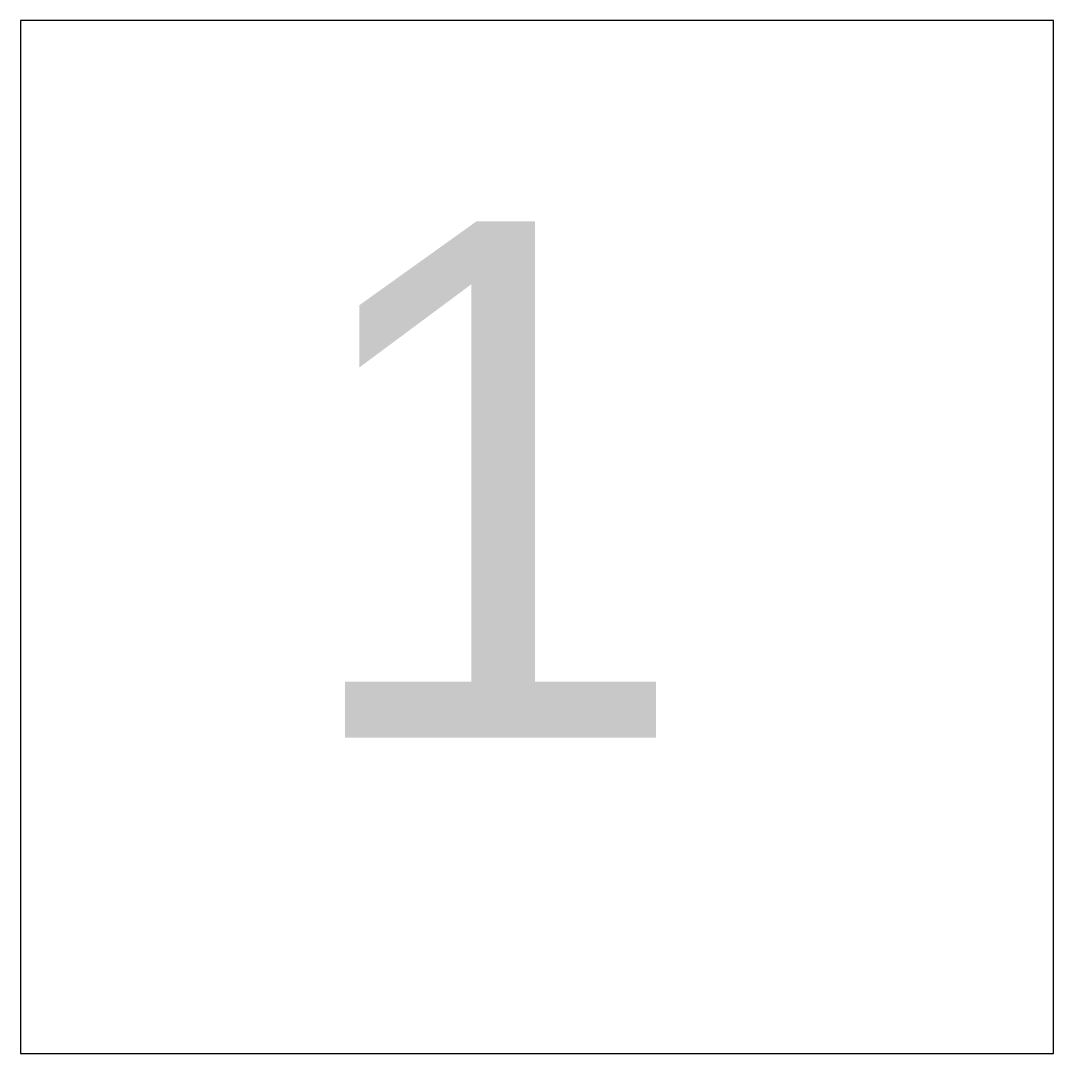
# Model space of a CAD drawing. Header units: millimetres. Extents: x -100 to 100, y 0 to 200.
import ezdxf

# ---------------------------------------------------------------- set-up
doc = ezdxf.new("R2010")
doc.units = ezdxf.units.MM
doc.header["$LTSCALE"] = 100
doc.styles.add('AV-ME-Text', font='arial.ttf', dxfattribs={"width": 0.8})

msp = doc.modelspace()

# ---------------------------------------------------------------- wipeouts: each hides what was drawn before it
msp.add_wipeout([(-100, 200), (100, 200), (100, 0), (-100, 0)])

# ---------------------------------------------------------------- next in the draw order: wipeouts: each hides what was drawn before it
msp.add_wipeout([(-100, 200), (100, 200), (100, 0), (-100, 0)])

# ---------------------------------------------------------------- next in the draw order: linework, layer by layer
msp.add_lwpolyline([(-100, 0), (100, 0), (100, 200), (-100, 200)], close=True)

# ---------------------------------------------------------------- next in the draw order: texts
at = {"style": 'AV-ME-Text'}
msp.add_attdef('1', (-47.84, 61.15), '', height=100, dxfattribs=at)

doc.saveas('drawing.dxf')
